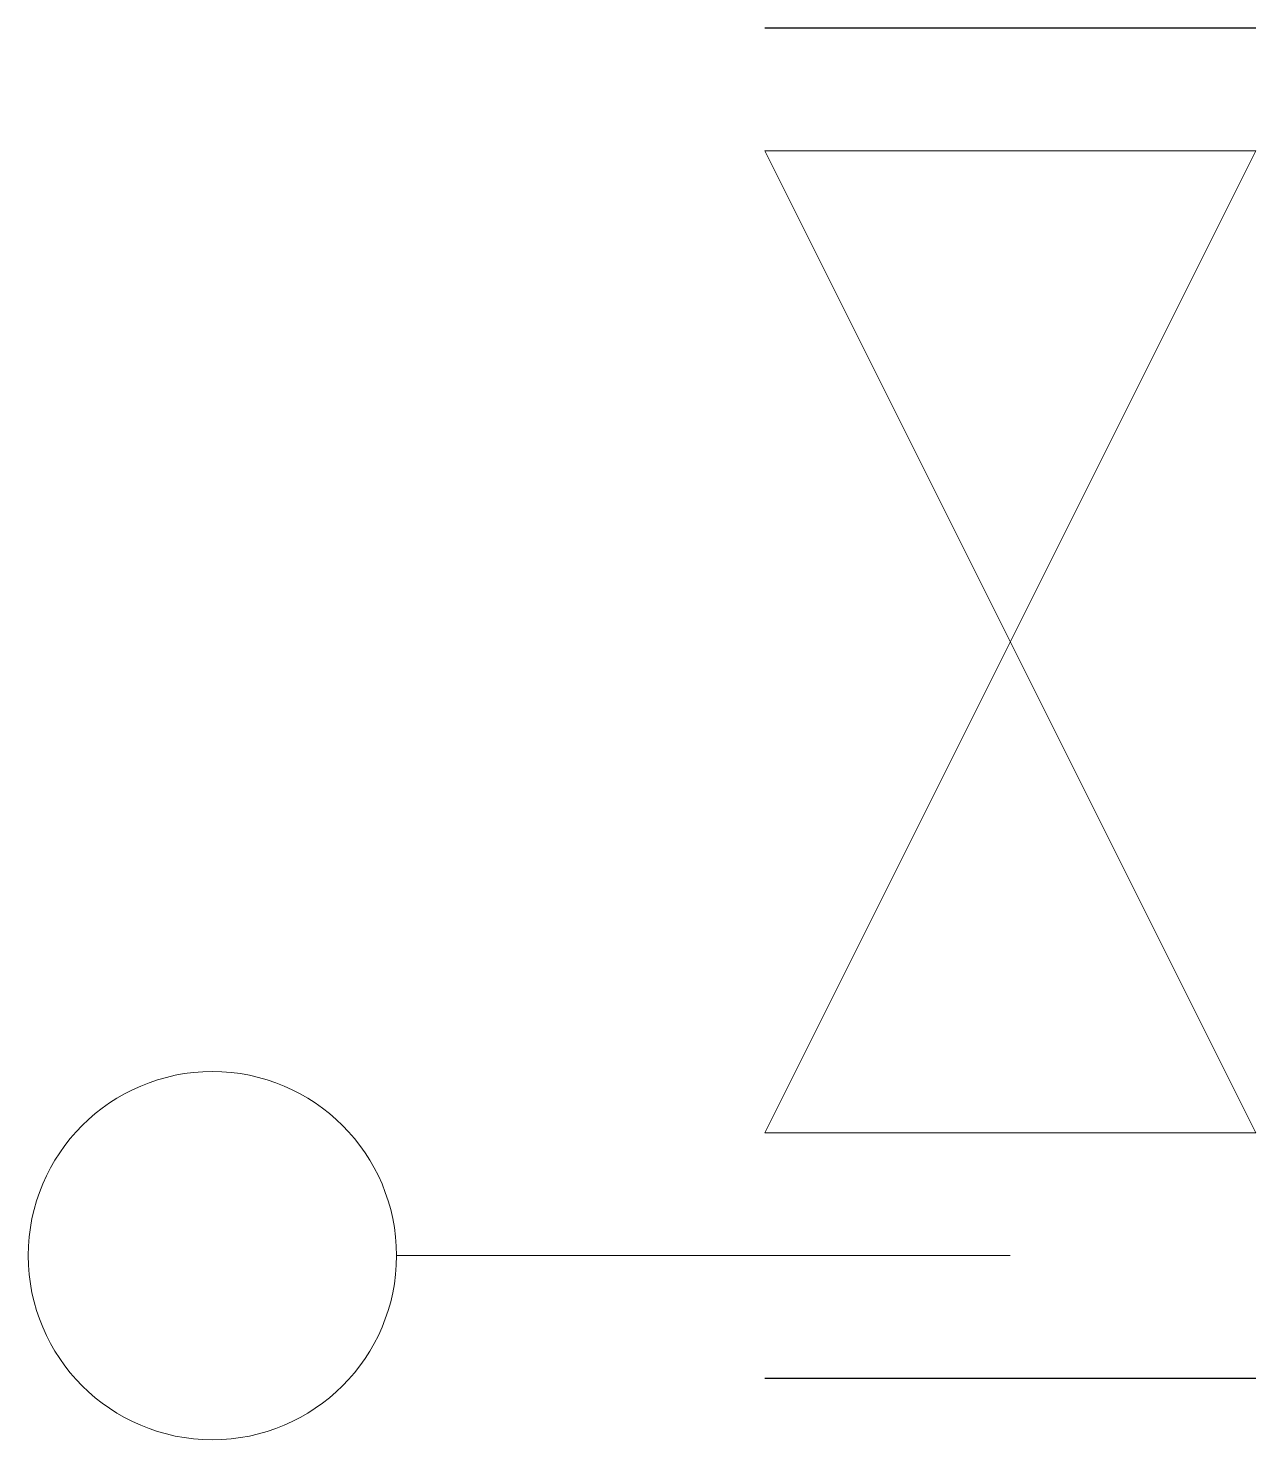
# Model space of a CAD drawing. Header units: inches. Extents: x 0 to 0.01, y 0 to 0.0115.
import ezdxf

# ---------------------------------------------------------------- set-up
doc = ezdxf.new("R2010")
doc.units = ezdxf.units.IN
doc.header["$MEASUREMENT"] = 0
doc.layers.add('Level 7', color=9, linetype='Continuous', lineweight=0)

# ---------------------------------------------------------------- blocks, each defined once
blk = doc.blocks.new('01002A_pred_RIGHT_GATE_OPEN')
at = {"layer": 'Level 7', "color": 2, "linetype": 'Continuous', "lineweight": 13}
blk.add_line((0.005, 0), (0.005, 0.005), dxfattribs=at)
at = {"layer": 'Level 7', "color": 2, "linetype": 'Continuous', "lineweight": 30}
for p, q in [((-0.005, -0.002), (-0.005, 0.002)), ((0.006, -0.002), (0.006, 0.002))]:
    blk.add_line(p, q, dxfattribs=at)
at = {"layer": 'Level 7', "color": 2, "linetype": 'Continuous', "lineweight": 13, "extrusion": (0, 0, -1), "flags": 128}
blk.add_lwpolyline([(0.004, 0.002), (0.004, -0.002), (-0.004, 0.002), (-0.004, -0.002)], close=True, dxfattribs=at)
at = {"layer": 'Level 7', "color": 2, "linetype": 'Continuous', "lineweight": 13, "extrusion": (0, 0, -1)}
blk.add_circle((-0.005, 0.0065), 0.0015, dxfattribs=at)

msp = doc.modelspace()

# ---------------------------------------------------------------- block references
at = {"layer": 'Level 7', "color": 2, "linetype": 'Continuous', "lineweight": 13, "extrusion": (0, 0, -1), "rotation": 270}
msp.add_blockref('01002A_pred_RIGHT_GATE_OPEN', (-0.008, 0.0065), dxfattribs=at)

doc.saveas('drawing.dxf')
